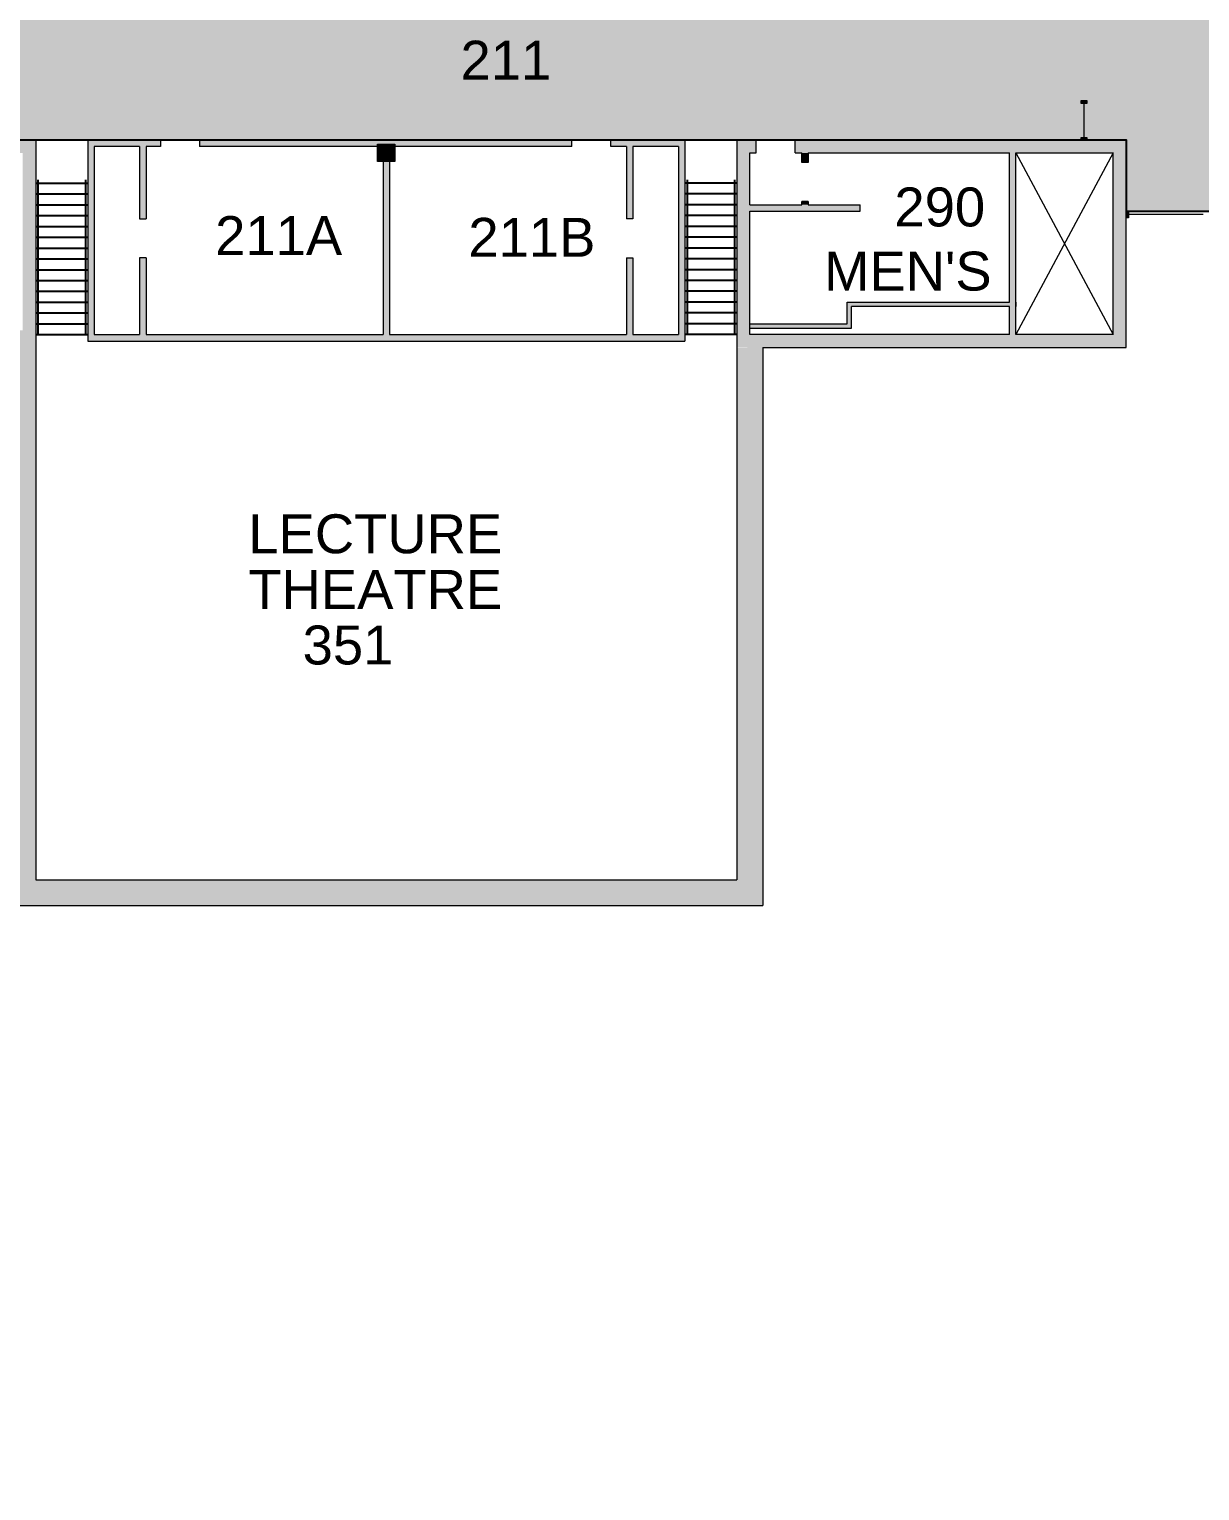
# Model space of a CAD drawing. Extents: x 674 to 9317, y -1087 to 3542.
# Drawn here: x 5670 to 6752, y -635 to 716 of the extents above; entities that cross this region are included whole.
import ezdxf

# ---------------------------------------------------------------- set-up
doc = ezdxf.new("R2010")
doc.units = 0
doc.header["$LTSCALE"] = 0.004
doc.header["$MEASUREMENT"] = 0
doc.layers.get('0').update_dxf_attribs({"linetype": 'CONTINUOUS'})
for name, color, linetype in [('CORRIDOR HATCH', 253, 'CONTINUOUS'), ('SOLID', 7, 'CONTINUOUS'), ('STAIR', 252, 'CONTINUOUS')]:
    doc.layers.add(name, color=color, linetype=linetype)
doc.layers.add('Room Number', color=7, linetype='CONTINUOUS', lineweight=9)
doc.layers.add('WALL', color=7, linetype='CONTINUOUS', lineweight=0)
doc.styles.add('style1', font='arial.ttf')

# ---------------------------------------------------------------- blocks, each defined once
blk = doc.blocks.new('AZMND')
for p, q in [((0, 0.5), (0, -0.5)), ((1, 0.5), (0, 0.5)), ((1, -0.5), (1, 0.5)), ((0, -0.5), (1, -0.5))]:
    blk.add_line(p, q)

msp = doc.modelspace()

# ---------------------------------------------------------------- hatches: boundary and pattern name
at = {"layer": 'CORRIDOR HATCH'}
h = msp.add_hatch(color=256, dxfattribs=at)
h.dxf.hatch_style = 1
h.paths.add_polyline_path([(4316.6, 613.9), (4316.6, 615.9), (4322.6, 615.9), (4322.6, 613.9), (4655.6, 613.9), (4703.6, 613.9), (5171.6, 613.9), (5243.6, 613.9), (5675.6, 613.9), (6275.6, 613.9), (6323.6, 613.9), (6683.6, 613.9), (6683.6, 547.9), (6827.6, 547.9), (6827.6, 613.9), (7187.6, 613.9), (7187.6, 547.9), (7331.6, 547.9), (7331.6, 613.9), (7691.6, 613.9), (7691.6, 757.9), (7331.6, 757.9), (7235.6, 757.9), (6779.6, 757.5), (6683.6, 757.5), (6323.6, 757.5), (6253.6, 757.5), (5459.6, 757.5), (5459.6, 1103), (5459.6, 1109), (5335.6, 1109), (5335.6, 1103), (5335.6, 777.9), (5339.6, 777.9), (5339.6, 757.9), (4999.6, 757.9), (4999.6, 761.9), (4983.6, 761.9), (4983.6, 769.9), (4663.6, 769.9), (4663.6, 761.9), (4647.6, 761.9), (4647.6, 769.9), (4357.1, 769.9), (4357.1, 757.9), (4322.6, 757.9), (4322.6, 755.9), (4316.6, 755.9)])
at = {"layer": 'SOLID'}
for points in [[(5651.6, -94.1), (6347.6, -94.1), (6347.6, 421.9), (6323.6, 421.9), (6323.6, -70.1), (5675.6, -70.1), (5675.6, 421.9), (5675.6, 613.9), (5657.6, 613.9), (5657.6, 601.9), (5663.6, 601.9), (5663.6, 437.9), (5328.6, 437.9), (5328.6, 423.9), (5409.6, 423.9), (5409.6, 399.9), (5427.6, 399.9), (5427.6, 277.9), (5251.6, 277.9), (5251.6, 291.4), (5243.6, 291.4), (5243.6, 110.9), (5251.6, 110.9), (5251.6, 118.9), (5288.6, 118.9), (5288.6, 124.9), (5251.6, 124.9), (5251.6, 257.9), (5427.6, 257.9), (5427.6, 124.9), (5411.6, 124.9), (5411.6, 90.9), (5427.6, 90.9), (5427.6, 63.9), (5421.1, 63.9), (5421.1, 27.9), (5386.1, 27.9), (5386.1, 124.9), (5317.6, 124.9), (5317.6, 118.9), (5376.6, 118.9), (5376.6, 16.9), (5251.6, 16.9), (5251.6, 74.9), (5243.6, 74.9), (5243.6, 2.9), (5251.6, 2.9), (5251.6, 10.9), (5427.6, 10.9), (5427.6, -62.1), (5403.6, -62.1), (5403.6, -78.1), (5427.6, -78.1), (5427.6, -145.1), (5251.6, -145.1), (5251.6, -33.1), (5243.6, -33.1), (5243.6, -157.6), (5251.6, -157.6), (5251.6, -151.1), (5377.6, -151.1), (5377.6, -247.1), (5314.6, -247.1), (5314.6, -253.1), (5385.6, -253.1), (5385.6, -161.1), (5421.6, -161.1), (5421.6, -197.1), (5427.6, -197.1), (5427.6, -235.1), (5411.6, -235.1), (5411.6, -253.1), (5427.6, -253.1), (5427.6, -403.1), (5266.6, -403.1), (5266.6, -253.1), (5278.6, -253.1), (5278.6, -247.1), (5266.6, -247.1), (5266.6, -199.1), (5251.6, -199.1), (5251.6, -193.6), (5243.6, -193.6), (5243.6, -195.6), (5238.6, -195.6), (5238.6, -211.6), (5258.6, -211.6), (5258.6, -392.6), (5238.6, -392.6), (5238.6, -420.6), (5246.6, -420.6), (5246.6, -635.1), (5255.2, -635.1), (5261.2, -635.1), (5267.2, -635.1), (5267.2, -418.1), (5442.6, -418.1), (5442.6, 421.9), (5651.6, 421.9)], [(5991.6, 609.9), (6007.6, 609.9), (6007.6, 593.9), (5991.6, 593.9)], [(6429.6, 443.9), (6425.6, 443.9), (6425.6, 463.9), (6429.6, 463.9)], [(6429.6, 463.9), (6581.6, 463.9), (6581.6, 459.9), (6429.6, 459.9)], [(6429.6, 439.9), (6335.6, 439.9), (6335.6, 443.9), (6429.6, 443.9)]]:
    msp.add_hatch(color=256, dxfattribs=at).paths.add_polyline_path(points)
at = {"layer": 'WALL'}
for points in [[(6647.6, 649.9), (6641.6, 649.9), (6641.6, 647.9), (6647.6, 647.9)], [(6647.6, 615.9), (6641.6, 615.9), (6641.6, 613.9), (6647.6, 613.9)], [(6685.6, 547.9), (6683.6, 547.9), (6683.6, 541.9), (6685.6, 541.9)]]:
    msp.add_hatch(color=256, dxfattribs=at).paths.add_polyline_path(points)

# ---------------------------------------------------------------- linework, layer by layer
at = {"layer": 'CORRIDOR HATCH'}
msp.add_lwpolyline([(4316.6, 755.9), (4316.6, 613.9), (4316.6, 615.9), (4322.6, 615.9), (4322.6, 613.9), (4655.6, 613.9), (4703.6, 613.9), (5171.6, 613.9), (5243.6, 613.9), (5675.6, 613.9), (6275.6, 613.9), (6323.6, 613.9), (6683.6, 613.9), (6683.6, 547.9), (6827.6, 547.9)], dxfattribs=at)
at = {"layer": 'SOLID'}
for points in [[(5723.6, 613.9), (5729.6, 607.9), (5723.6, 427.9), (5729.6, 433.9)], [(5729.6, 607.9), (5723.6, 613.9), (5790.8, 607.9), (5790.8, 613.9)], [(5771.6, 613.9), (5777.6, 613.9), (5771.6, 541), (5777.6, 541)], [(5826.8, 613.9), (5826.8, 607.9), (6171.2, 613.9), (6171.2, 607.9)], [(5996.6, 613.9), (6002.6, 613.9), (5996.6, 433.9), (6002.6, 433.9)], [(6207.2, 613.9), (6207.2, 607.9), (6275.6, 613.9), (6269.6, 607.9)], [(6221.6, 613.9), (6227.6, 613.9), (6221.6, 541), (6227.6, 541)], [(6275.6, 613.9), (6269.6, 607.9), (6275.6, 427.9), (6269.6, 433.9)], [(6323.6, 613.9), (6335.6, 601.9), (6323.6, 422), (6335.6, 433.9)], [(6341.6, 613.9), (6341.6, 601.9), (6323.6, 613.9), (6335.6, 601.9)], [(6377.6, 613.9), (6377.6, 601.9), (6683.6, 613.9), (6671.6, 601.9)], [(6683.6, 613.9), (6671.6, 601.9), (6683.6, 421.9), (6671.6, 433.9)], [(6383.6, 601.9), (6389.6, 601.9), (6383.6, 592.9), (6389.6, 592.9)], [(6575.6, 601.9), (6581.6, 601.9), (6575.6, 433.9), (6581.6, 433.9)], [(6383.6, 553.9), (6383.6, 556.9), (6389.6, 553.9), (6389.6, 556.9)], [(6437.6, 553.9), (6437.6, 547.9), (6335.6, 553.9), (6335.6, 547.9)], [(5771.6, 505), (5777.6, 505), (5771.6, 433.9), (5777.6, 433.9)], [(6221.6, 505), (6227.6, 505), (6221.6, 433.9), (6227.6, 433.9)], [(6275.6, 427.9), (6269.6, 433.9), (5723.6, 427.9), (5729.6, 433.9)], [(6323.6, 422), (6335.6, 433.9), (6347.6, 421.9)], [(6683.6, 421.9), (6671.6, 433.9), (6347.6, 421.9), (6335.6, 433.9)]]:
    msp.add_solid(points, dxfattribs=at)
at = {"layer": 'STAIR'}
for p, q in [((5675.6, 573.9), (5723.6, 573.9)), ((5677.6, 576.9), (5677.6, 433.9)), ((5721.6, 576.9), (5721.6, 433.9)), ((6323.6, 573.9), (6275.6, 573.9)), ((6277.6, 576.9), (6277.6, 433.9)), ((6321.6, 576.9), (6321.6, 433.9)), ((5675.6, 563.9), (5723.6, 563.9)), ((6323.6, 563.9), (6275.6, 563.9)), ((5675.6, 553.9), (5723.6, 553.9)), ((5675.6, 543.9), (5723.6, 543.9)), ((6323.6, 553.9), (6275.6, 553.9)), ((6323.6, 543.9), (6275.6, 543.9)), ((5675.6, 533.9), (5723.6, 533.9)), ((6323.6, 533.9), (6275.6, 533.9)), ((5675.6, 523.9), (5723.6, 523.9)), ((5675.6, 513.9), (5723.6, 513.9)), ((6323.6, 523.9), (6275.6, 523.9)), ((6323.6, 513.9), (6275.6, 513.9)), ((5675.6, 503.9), (5723.6, 503.9)), ((6323.6, 503.9), (6275.6, 503.9)), ((5675.6, 493.9), (5723.6, 493.9)), ((6323.6, 493.9), (6275.6, 493.9)), ((5675.6, 483.9), (5723.6, 483.9)), ((5675.6, 473.9), (5723.6, 473.9)), ((6323.6, 483.9), (6275.6, 483.9)), ((6323.6, 473.9), (6275.6, 473.9)), ((5675.6, 463.9), (5723.6, 463.9)), ((6323.6, 463.9), (6275.6, 463.9)), ((5675.6, 453.9), (5723.6, 453.9)), ((6323.6, 453.9), (6275.6, 453.9)), ((5675.6, 443.9), (5723.6, 443.9)), ((5675.6, 433.9), (5723.6, 433.9)), ((6323.6, 443.9), (6275.6, 443.9)), ((6323.6, 433.9), (6275.6, 433.9))]:
    msp.add_line(p, q, dxfattribs=at)
at = {"layer": 'WALL'}
for p, q in [((6641.6, 649.9), (6647.6, 649.9)), ((6644.6, 615.9), (6644.6, 647.9)), ((5675.6, 613.9), (5657.6, 613.9)), ((5675.6, 613.9), (5675.6, 421.9)), ((5723.6, 613.9), (5723.6, 427.9)), ((5790.8, 613.9), (5723.6, 613.9)), ((5790.8, 613.9), (5790.8, 607.9)), ((6171.2, 613.9), (5826.8, 613.9)), ((5826.8, 613.9), (5826.8, 607.9)), ((6171.2, 607.9), (6171.2, 613.9)), ((6275.6, 613.9), (6207.2, 613.9)), ((6207.2, 607.9), (6207.2, 613.9)), ((6275.6, 613.9), (6269.6, 613.9)), ((6275.6, 613.9), (6275.6, 427.9)), ((6323.6, 613.9), (6323.6, 421.9)), ((6341.6, 613.9), (6323.6, 613.9)), ((6341.6, 601.9), (6341.6, 613.9)), ((6683.6, 613.9), (6377.6, 613.9)), ((6377.6, 601.9), (6377.6, 613.9)), ((6683.6, 421.9), (6683.6, 613.9)), ((5729.6, 607.9), (5729.6, 433.9)), ((5771.6, 607.9), (5729.6, 607.9)), ((5771.6, 607.9), (5771.6, 541)), ((5790.8, 607.9), (5777.6, 607.9)), ((5777.6, 607.9), (5777.6, 541)), ((5996.6, 607.9), (5826.8, 607.9)), ((5996.6, 607.9), (5996.6, 433.9)), ((6002.6, 607.9), (6002.6, 433.9)), ((6171.2, 607.9), (6002.6, 607.9)), ((6221.6, 607.9), (6207.2, 607.9)), ((6221.6, 607.9), (6221.6, 541)), ((6227.6, 607.9), (6227.6, 541)), ((6269.6, 607.9), (6227.6, 607.9)), ((6269.6, 607.9), (6269.6, 433.9)), ((6335.6, 601.9), (6341.6, 601.9)), ((6335.6, 553.9), (6335.6, 601.9)), ((6377.6, 601.9), (6383.6, 601.9)), ((6383.6, 592.9), (6383.6, 601.9)), ((6389.6, 601.9), (6575.6, 601.9)), ((6389.6, 601.9), (6389.6, 592.9)), ((6575.6, 463.9), (6575.6, 601.9)), ((6581.6, 433.9), (6581.6, 601.9)), ((6581.6, 601.9), (6671.6, 601.9)), ((6581.6, 601.9), (6671.6, 433.9)), ((6671.6, 601.9), (6581.6, 433.9)), ((6671.6, 433.9), (6671.6, 601.9)), ((6671.6, 433.9), (6671.6, 601.9)), ((6389.6, 592.9), (6383.6, 592.9)), ((6383.6, 553.9), (6383.6, 556.9)), ((6389.6, 556.9), (6383.6, 556.9)), ((6389.6, 556.9), (6389.6, 553.9)), ((5771.6, 541), (5777.6, 541)), ((6227.6, 541), (6221.6, 541)), ((6335.6, 553.9), (6383.6, 553.9)), ((6335.6, 433.9), (6335.6, 547.9)), ((6335.6, 547.9), (6437.6, 547.9)), ((6389.6, 553.9), (6437.6, 553.9)), ((6437.6, 547.9), (6437.6, 553.9)), ((6754.6, 544.9), (6685.6, 544.9)), ((5771.6, 505), (5771.6, 433.9)), ((5777.6, 505), (5771.6, 505)), ((5777.6, 505), (5777.6, 433.9)), ((6221.6, 505), (6221.6, 433.9)), ((6221.6, 505), (6227.6, 505)), ((6227.6, 505), (6227.6, 433.9)), ((6429.6, 439.9), (6429.6, 459.9)), ((6431.6, 463.9), (6575.6, 463.9)), ((6575.6, 433.9), (6575.6, 459.9)), ((5729.6, 433.9), (5771.6, 433.9)), ((5777.6, 433.9), (5996.6, 433.9)), ((6002.6, 433.9), (6221.6, 433.9)), ((6227.6, 433.9), (6269.6, 433.9)), ((6335.6, 443.9), (6425.6, 443.9)), ((6335.6, 439.9), (6425.6, 439.9)), ((6575.6, 433.9), (6335.6, 433.9)), ((6425.6, 439.9), (6429.6, 439.9)), ((6671.6, 433.9), (6581.6, 433.9)), ((5675.6, 421.9), (5675.6, -70.1)), ((5723.6, 427.9), (6275.6, 427.9)), ((6323.6, 421.9), (6323.6, -70.1)), ((6347.6, 421.9), (6347.6, -94.1)), ((6347.6, 421.9), (6683.6, 421.9)), ((5675.6, -70.1), (6323.6, -70.1)), ((5651.6, -94.1), (6347.6, -94.1))]:
    msp.add_line(p, q, dxfattribs=at)
msp.add_lwpolyline([(5991.6, 609.9), (6007.6, 609.9), (6007.6, 593.9), (5991.6, 593.9)], close=True, dxfattribs=at)
for points in [[(6425.6, 443.9), (6425.6, 463.9), (6575.6, 463.9)], [(6575.6, 459.9), (6429.6, 459.9)], [(6581.6, 463.9), (6581.6, 459.9)]]:
    msp.add_lwpolyline(points, dxfattribs=at)

# ---------------------------------------------------------------- block references
at = {"layer": 'WALL', "xscale": 2, "yscale": 6, "rotation": 90}
for p in [(6644.6, 647.9), (6644.6, 613.9)]:
    msp.add_blockref('AZMND', p, dxfattribs=at)
at = {"layer": 'WALL', "xscale": -2, "yscale": 6}
msp.add_blockref('AZMND', (6685.6, 544.9), dxfattribs=at)

# ---------------------------------------------------------------- texts
at = {"layer": 'Room Number', "style": 'style1'}
for s, p in [('211', (6068.2, 669.6)), ('290', (6469.3, 533.9)), ('211A', (5841.4, 507.4)), ('211B', (6075.5, 505.8)), ("MEN'S", (6404.3, 474.6)), ('LECTURE', (5872.1, 231.7)), ('THEATRE', (5872.1, 180.3)), ('351', (5922.3, 128.9))]:
    msp.add_text(s, height=36, dxfattribs=at).set_placement(p)

doc.saveas('drawing.dxf')
